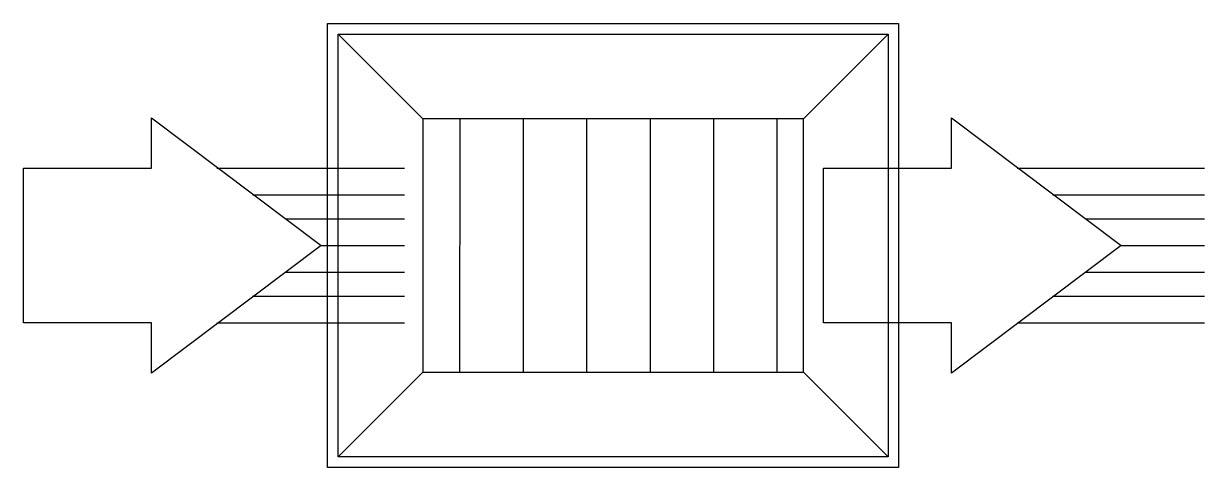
# Model space of a CAD drawing. Header units: metres. Extents: x -1164 to -1017, y 3 to 563.
# Drawn here: x -1078.535 to -1075.744, y 541.554 to 542.604 of the extents above; entities that cross this region are included whole.
import ezdxf

# ---------------------------------------------------------------- set-up
doc = ezdxf.new("R2010")
doc.units = ezdxf.units.M

# ---------------------------------------------------------------- blocks, each defined once
blk = doc.blocks.new('T2DPAA-T2D-C3S-SD-M2D-100020_250_dwg-40816774-DRG 2873021 - motorway level drainage')
at = {"color": 253, "lineweight": 25, "true_color": 0xa3a3a3}
for p, q in [((87.3856, -414.5557), (87.4994, -414.9838)), ((87.0323, -414.6496), (87.1461, -415.0777)), ((87.3462, -414.6535), (87.4383, -415)), ((87.1151, -414.7149), (87.2072, -415.0614)), ((87.3117, -414.7427), (87.3839, -415.0145)), ((87.6238, -414.9955), (87.7657, -414.7508)), ((87.1894, -414.7752), (87.2616, -415.047)), ((87.0439, -415.1496), (86.7993, -415.0077)), ((87.6463, -415.08), (87.0664, -415.2341)), ((87.6848, -415.225), (87.1049, -415.3791)), ((87.7233, -415.37), (87.1434, -415.5241)), ((87.7618, -415.5149), (87.182, -415.669)), ((87.8004, -415.6599), (87.2205, -415.814)), ((87.8389, -415.8049), (87.259, -415.959)), ((87.2751, -416.0194), (87.1332, -416.264)), ((87.8713, -416.3833), (87.9851, -416.8113)), ((87.518, -416.4772), (87.6318, -416.9053)), ((87.8319, -416.4811), (87.924, -416.8276)), ((87.6008, -416.5425), (87.6929, -416.889)), ((87.7974, -416.5703), (87.8696, -416.842)), ((87.6751, -416.6028), (87.7473, -416.8746))]:
    blk.add_line(p, q, dxfattribs=at)
at = {"color": 253, "lineweight": 25, "true_color": 0xa3a3a3, "flags": 128}
for points in [[(87.2722, -414.8405), (86.8771, -414.5308), (86.9926, -414.5001), (86.9149, -414.2079), (87.2683, -414.114), (87.3459, -414.4062), (87.4614, -414.3755), (87.2722, -414.8405), (87.3227, -415.0307)], [(88.0996, -416.0072), (87.1332, -416.264), (86.7993, -415.0077), (87.7657, -414.7508), (88.0996, -416.0072), (87.855, -415.8653), (87.6238, -414.9955), (87.0439, -415.1496), (87.2751, -416.0194), (87.855, -415.8653)], [(87.7579, -416.668), (87.3628, -416.3584), (87.4783, -416.3277), (87.4006, -416.0355), (87.754, -415.9416), (87.8316, -416.2338), (87.9471, -416.2031), (87.7579, -416.668), (87.8084, -416.8583)]]:
    blk.add_lwpolyline(points, dxfattribs=at)
blk.add_lwpolyline([(88.1302, -416.0249), (87.1154, -416.2946), (86.7687, -414.9899), (87.7834, -414.7202)], close=True, dxfattribs=at)
blk = doc.blocks.new('T2DPAA-T2D-PWC-SD-M2D-100001_ProposedDrainage_rvt-2-DRG 2873021 - motorway level drainage')
at = {"color": 253, "lineweight": 25, "true_color": 0xa3a3a3, "rotation": 75.11694444444437}
blk.add_blockref('T2DPAA-T2D-C3S-SD-M2D-100020_250_dwg-40816774-DRG 2873021 - motorway level drainage', (-1569.5164, 564.2847), dxfattribs=at)

msp = doc.modelspace()

# ---------------------------------------------------------------- block references
at = {"lineweight": 5}
msp.add_blockref('T2DPAA-T2D-PWC-SD-M2D-100001_ProposedDrainage_rvt-2-DRG 2873021 - motorway level drainage', (68.3458246, 0), dxfattribs=at)

doc.saveas('drawing.dxf')
